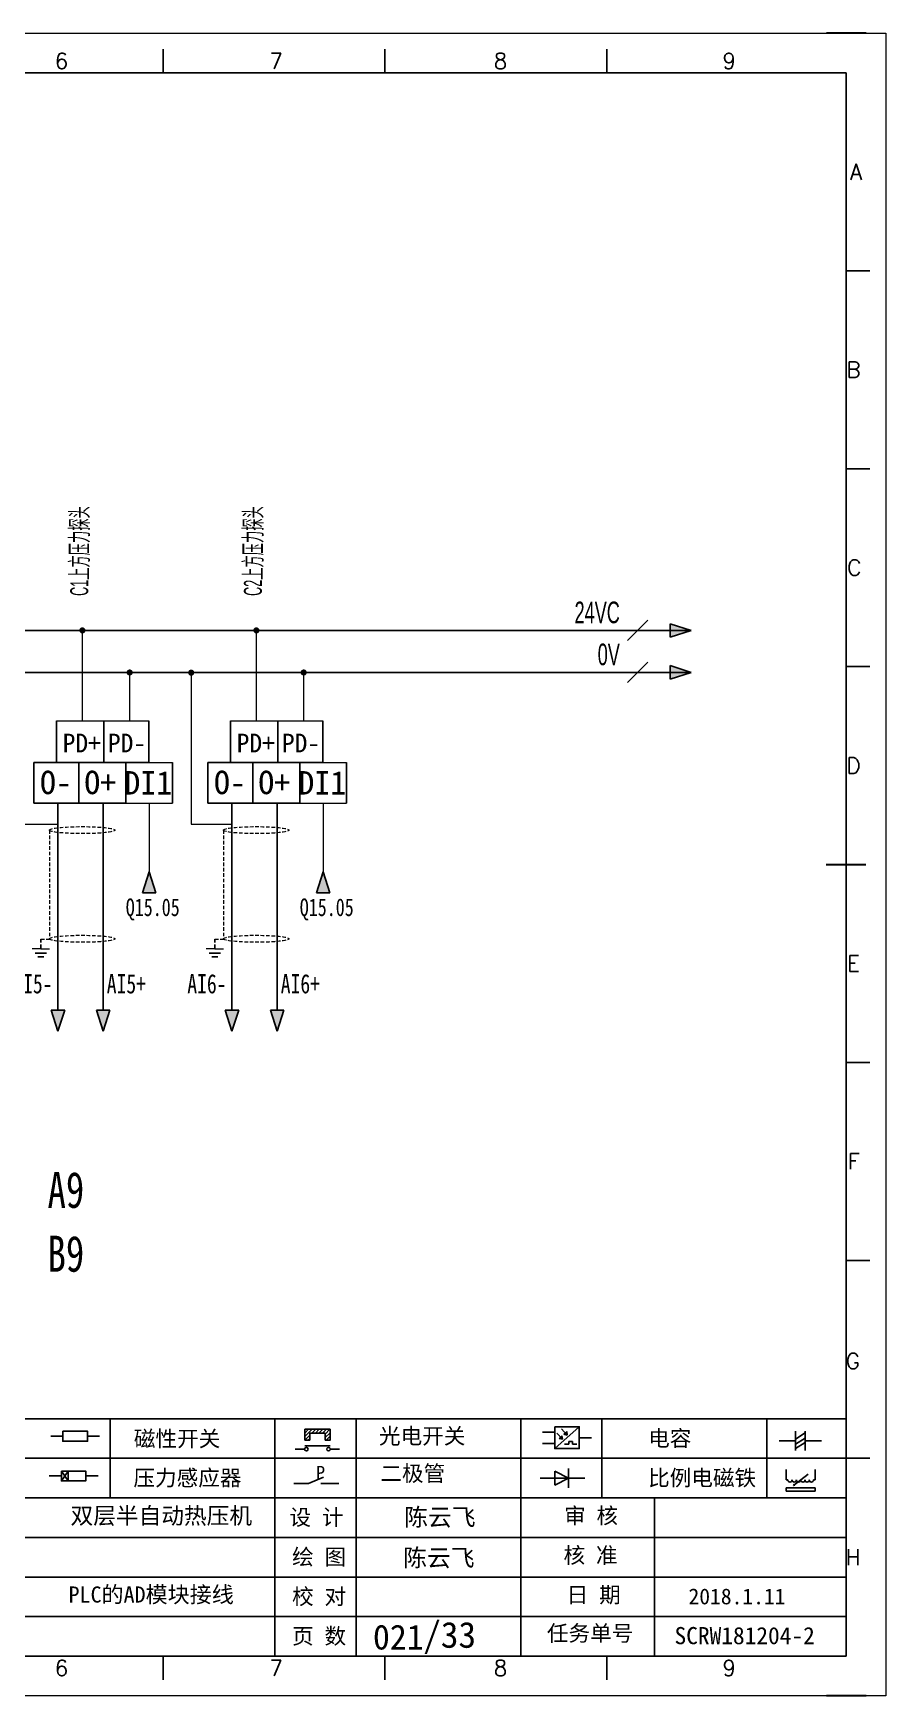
# Model space of a CAD drawing. Extents: x 38255 to 47052, y -6758 to -3353.
# Drawn here: x 40882.2 to 41000.6, y -5102.5 to -4871.5 of the extents above; entities that cross this region are included whole.
import ezdxf
from ezdxf.enums import TextEntityAlignment as Align

# ---------------------------------------------------------------- set-up
doc = ezdxf.new("R2010")
doc.units = 0
doc.header["$MEASUREMENT"] = 0
doc.linetypes.add('DASHED', pattern=[0.75, 0.5, -0.25])
for name, color, linetype in [('AE_BOR', 1, 'Continuous'), ('电气图内容', 7, 'Continuous'), ('细实线层', 7, 'Continuous')]:
    doc.layers.add(name, color=color, linetype=linetype)
doc.layers.add('Dimension', color=3, linetype='Continuous', lineweight=13)
doc.layers.add('frame', color=7, linetype='Continuous', lineweight=15)
doc.styles.add('WD', font='romans.shx', dxfattribs={"bigfont": 'gbcbig.shx'})
doc.styles.add('宋体', font='', dxfattribs={"width": 0.75})
doc.styles.add('样式 0', font='')
doc.styles.add('样式 1', font='aehalf.shx', dxfattribs={"height": 4, "bigfont": '@extfont2.shx'})
doc.styles.add('样式 8', font='arial.ttf')
doc.styles.add('汉字', font='')
doc.styles.get('宋体').set_extended_font_data('SimSun')
doc.styles.get('样式 0').set_extended_font_data('KaiTi_GB2312')
doc.styles.get('汉字').set_extended_font_data('新宋体')

# ---------------------------------------------------------------- blocks, each defined once
blk = doc.blocks.new('磁性开关')
at = {"linetype": 'ByBlock'}
h = blk.add_hatch(dxfattribs=at)
h.set_pattern_fill('ANSI31', color=256, scale=0.1, style=0)
h.set_pattern_definition([(45, (0, 0), (-0.224506403, 0.224506403), [])])
h.paths.add_polyline_path([(-1910.88, -776.69), (-1910.88, -775.29), (-1907.69, -775.29), (-1907.69, -776.69), (-1908.31, -776.69), (-1908.31, -775.79), (-1910.25, -775.79), (-1910.25, -776.69)])
for p, q in [((-1910.88, -776.69), (-1910.88, -775.29)), ((-1910.88, -775.29), (-1907.69, -775.29)), ((-1910.88, -776.69), (-1910.25, -776.69)), ((-1910.25, -776.69), (-1910.25, -775.79)), ((-1910.25, -775.79), (-1908.31, -775.79)), ((-1908.31, -776.69), (-1908.31, -775.79)), ((-1908.31, -776.69), (-1907.69, -776.69)), ((-1907.69, -775.29), (-1907.69, -776.69)), ((-1910.91, -777.81), (-1912.09, -777.81)), ((-1910.88, -777.39), (-1907.69, -777.39)), ((-1907.66, -777.81), (-1906.48, -777.81))]:
    blk.add_line(p, q, dxfattribs=at)
for centre in [(-1910.68, -777.81), (-1907.88, -777.81)]:
    blk.add_circle(centre, 0.225, dxfattribs=at)
blk = doc.blocks.new('光电开关')
at = {"linetype": 'ByBlock'}
h = blk.add_hatch(dxfattribs=at)
h.set_pattern_fill('ANSI31', color=256, scale=0.01, style=0)
h.set_pattern_definition([(45, (0.172267, 0), (-0.0224506403, 0.0224506403), [])])
h.paths.add_polyline_path([(-1882.44, -776.34), (-1882.5, -775.91), (-1882.68, -776.07)])
h.paths.add_polyline_path([(-1882.86, -776.23), (-1882.44, -776.34), (-1882.68, -776.07)])
h.paths.add_polyline_path([(-1883.05, -776.88), (-1883.11, -776.45), (-1883.29, -776.61)])
h.paths.add_polyline_path([(-1883.47, -776.77), (-1883.05, -776.88), (-1883.29, -776.61)])
for p, q in [((-1884.01, -775.96), (-1885.56, -775.96)), ((-1880.91, -775.3), (-1884.01, -778.05)), ((-1883.75, -776.09), (-1883.05, -776.88)), ((-1883.11, -776.45), (-1883.47, -776.77)), ((-1883.05, -776.88), (-1883.47, -776.77)), ((-1883.14, -775.55), (-1882.44, -776.34)), ((-1883.05, -776.88), (-1883.11, -776.45)), ((-1882.5, -775.91), (-1882.86, -776.23)), ((-1882.44, -776.34), (-1882.86, -776.23)), ((-1882.44, -776.34), (-1882.5, -775.91)), ((-1879.37, -776.67), (-1880.91, -776.67)), ((-1884.01, -777.39), (-1885.56, -777.39)), ((-1882.78, -777.47), (-1882.23, -777.47)), ((-1882.23, -777.47), (-1882.23, -777.14)), ((-1882.23, -777.14), (-1881.78, -777.14)), ((-1881.78, -777.47), (-1881.78, -777.14)), ((-1881.23, -777.47), (-1881.78, -777.47))]:
    blk.add_line(p, q, dxfattribs=at)
blk.add_lwpolyline([(-1884.01, -775.3), (-1880.91, -775.3), (-1880.91, -778.05), (-1884.01, -778.05)], close=True, dxfattribs=at)
blk = doc.blocks.new('电磁阀线圈')
at = {"linetype": 'ByBlock'}
for p, q in [((-1854.61, -796.54), (-1856.17, -796.54)), ((-1854.61, -795.92), (-1853.75, -797.16)), ((-1853.75, -795.92), (-1854.61, -797.16)), ((-1853.75, -795.92), (-1853.75, -797.16)), ((-1851.53, -796.54), (-1849.97, -796.54))]:
    blk.add_line(p, q, dxfattribs=at)
blk.add_lwpolyline([(-1854.61, -795.92), (-1851.53, -795.92), (-1851.53, -797.16), (-1854.61, -797.16)], close=True, dxfattribs=at)
blk = doc.blocks.new('压力感应器')
at = {"linetype": 'ByBlock'}
for p, q in [((-1815.59, -777.73), (-1813.71, -776.93)), ((-1817.44, -777.73), (-1815.59, -777.73)), ((-1811.78, -777.73), (-1814.05, -777.73))]:
    blk.add_line(p, q, dxfattribs=at)
at = {"linetype": 'ByBlock', "insert": (-1814.65, -775.48), "char_height": 1.68, "width": 1.2242, "attachment_point": 1}
blk.add_mtext('{\\fNSimSun|b0|i0|c134|p49;P}', dxfattribs=at)
blk = doc.blocks.new('二极管')
at = {"linetype": 'ByBlock'}
for p, q in [((-1787.52, -776.77), (-1781.92, -776.77)), ((-1783.97, -776.77), (-1785.69, -775.9)), ((-1785.69, -775.9), (-1785.69, -777.65)), ((-1783.97, -776.77), (-1785.69, -777.65)), ((-1783.97, -777.99), (-1783.97, -775.56))]:
    blk.add_line(p, q, dxfattribs=at)
blk = doc.blocks.new('电容')
at = {"linetype": 'ByBlock'}
for p, q in [((-1756.08, -782.99), (-1756.08, -780.56)), ((-1754.86, -780.79), (-1756.08, -781.55)), ((-1754.86, -782.99), (-1754.86, -780.56)), ((-1756.08, -781.77), (-1758.13, -781.77)), ((-1754.86, -781.44), (-1756.08, -782.2)), ((-1754.86, -781.99), (-1756.08, -782.75)), ((-1754.86, -781.77), (-1752.81, -781.77))]:
    blk.add_line(p, q, dxfattribs=at)
blk = doc.blocks.new('比例电磁阀')
at = {"linetype": 'ByBlock'}
for p, q in [((-1757.26, -775.38), (-1757.26, -776.71)), ((-1757.26, -776.71), (-1757.05, -776.71)), ((-1754.5, -775.98), (-1756.35, -777.44)), ((-1753.58, -776.71), (-1753.8, -776.71)), ((-1753.58, -775.38), (-1753.58, -776.71)), ((-1753.6, -777.73), (-1757.25, -777.73)), ((-1757.25, -778.13), (-1757.25, -777.73)), ((-1753.6, -778.13), (-1757.25, -778.13)), ((-1756.35, -777.44), (-1756.25, -777.25)), ((-1756.35, -777.44), (-1756.15, -777.38)), ((-1756.15, -777.38), (-1756.25, -777.25)), ((-1753.6, -777.73), (-1753.6, -778.13))]:
    blk.add_line(p, q, dxfattribs=at)
for centre in [(-1756.78, -776.71), (-1756.24, -776.71), (-1755.7, -776.71), (-1755.15, -776.71), (-1754.61, -776.71), (-1754.07, -776.71)]:
    blk.add_arc(centre, 0.271, 180, 0, dxfattribs=at)
blk = doc.blocks.new('电阻')
at = {"linetype": 'ByBlock'}
for p, q in [((-3.09, 0), (-1.57, 0)), ((1.57, 0), (3.09, 0))]:
    blk.add_line(p, q, dxfattribs=at)
blk.add_lwpolyline([(-1.57, 0.63), (1.57, 0.63), (1.57, -0.63), (-1.57, -0.63)], close=True, dxfattribs=at)
blk = doc.blocks.new('电控横A4')
for p, q in [((292, -5), (5, -5)), ((292, -205), (292, -5)), ((10.03, -205), (289.53, -205)), ((130.8, -205), (190.75, -205)), ((190.75, -205), (259.54, -205))]:
    blk.add_line(p, q)
at = {"linetype": 'ByBlock'}
for p, q in [((292, -175), (5, -175)), ((292, -180), (5, -180)), ((292, -185), (5, -185)), ((292, -190), (5, -190)), ((292, -195), (5, -195)), ((292, -200), (168.03, -200))]:
    blk.add_line(p, q, dxfattribs=at)
at = {"color": 0, "lineweight": -2}
for p, q in [((199.08, -175), (199.08, -185)), ((219.89, -175), (219.89, -185)), ((230.12, -175), (230.12, -185)), ((250.93, -175), (250.93, -185)), ((261.17, -175), (261.17, -185)), ((281.98, -175), (281.98, -185)), ((219.89, -185), (219.89, -205)), ((230.12, -185), (230.12, -205)), ((250.93, -185), (250.93, -205)), ((267.79, -185), (267.79, -205))]:
    blk.add_line(p, q, dxfattribs=at)
at = {"color": 0, "ltscale": 2}
for p, q in [((292, -205), (292, -183.55)), ((259.54, -205), (289.53, -205)), ((259.54, -205), (292, -205))]:
    blk.add_line(p, q, dxfattribs=at)
at = {"layer": 'AE_BOR', "color": 1, "lineweight": 15}
for p, q in [((0, 0), (297, 0)), ((297, 0), (297, -210)), ((297, -210), (0, -210))]:
    blk.add_line(p, q, dxfattribs=at)
at = {"layer": 'AE_BOR'}
for p, q in [((205.78, -5), (205.78, -2)), ((233.78, -5), (233.78, -2)), ((261.78, -5), (261.78, -2)), ((292, -30), (295, -30)), ((292, -55), (295, -55)), ((292, -80), (295, -80)), ((292, -130), (295, -130)), ((292, -155), (295, -155)), ((292, -180), (295, -180)), ((205.78, -205), (205.78, -208)), ((233.78, -205), (233.78, -208)), ((261.78, -205), (261.78, -208))]:
    blk.add_line(p, q, dxfattribs=at)
at = {"layer": 'AE_BOR', "lineweight": 30}
for p, q in [((294.53, 0), (289.53, 0)), ((294.53, -210), (289.53, -210))]:
    blk.add_line(p, q, dxfattribs=at)
at = {"layer": 'AE_BOR', "color": 2, "lineweight": 30}
blk.add_line((289.5, -105), (294.5, -105), dxfattribs=at)
at = {"linetype": 'ByBlock'}
for name, p in [('磁性开关', (2134.53, 598.96)), ('光电开关', (2139.22, 599.27)), ('电容', (2041.69, 603.98)), ('电磁阀线圈', (2047.53, 614.3)), ('压力感应器', (2039.72, 594.52)), ('二极管', (2040.91, 594.27)), ('比例电磁阀', (2041.69, 593.98))]:
    blk.add_blockref(name, p, dxfattribs=at)
blk.add_blockref('电阻', (194.66, -177.22))
at = {"char_height": 2, "attachment_point": 1, "style": '汉字'}
for s, insert in [('{\\fKaiTi_GB2312|b0|i0|c134|p49;磁性开关}', (202.07, -176.53)), ('{\\fKaiTi_GB2312|b0|i0|c134|p49;光电开关}', (233.02, -176.19)), ('{\\fKaiTi_GB2312|b0|i0|c134|p49;电容}', (267, -176.48)), ('{\\fKaiTi_GB2312|b0|i0|c134|p49;压力感应器}', (202.02, -181.47)), ('{\\fKaiTi_GB2312|b0|i0|c134|p49;二极管}', (233.2, -180.91)), ('{\\fKaiTi_GB2312|b0|i0|c134|p49;比例电磁铁}', (267, -181.48)), ('{\\fKaiTi_GB2312|b0|i0|c134|p0;设 计}', (221.72, -186.46)), ('{\\fKaiTi_GB2312|b0|i0|c134|p0;审 核}', (256.39, -186.25)), ('{\\fKaiTi_GB2312|b0|i0|c134|p0;核 准}', (256.32, -191.25)), ('{\\fKaiTi_GB2312|b0|i0|c134|p0;绘 图}', (222.05, -191.46)), ('{\\fKaiTi_GB2312|b0|i0|c134|p0;校 对}', (222.05, -196.46)), ('{\\fKaiTi_GB2312|b0|i0|c134|p0;日 期}', (256.72, -196.25)), ('{\\fKaiTi_GB2312|b0|i0|c134|p0;页 数}', (222.05, -201.46)), ('{\\fKaiTi_GB2312|b0|i0|c134|p0;任务单号}', (254.22, -201.1))]:
    blk.add_mtext(s, dxfattribs=dict(at, insert=insert))
at = {"attachment_point": 1}
for s, insert, char_height, width in [('{\\fSimSun|b0|i0|c134|p2;双层半自动热压机}', (194.08, -186.2), 2.1, 34.3007), ('{\\fKaiTi_GB2312|b0|i0|c134|p49;陈云飞', (236.21, -186.34), 2.2, 21.4865), ('{\\fKaiTi_GB2312|b0|i0|c134|p49;陈云飞}', (236.08, -191.47), 2.2, 20.0113), ('{\\fKaiTi_GB2312|b0|i0|c134|p49;2018.1.11}', (272.1, -196.45), 2, 60.2542)]:
    blk.add_mtext(s, dxfattribs=dict(at, insert=insert, char_height=char_height, width=width))
at = {"layer": 'AE_BOR', "style": 'WD'}
for s, p in [('6', (192.94, -4.5)), ('7', (220.04, -4.5)), ('8', (248.37, -4.5)), ('9', (277.23, -4.5)), ('6', (192.94, -207.5)), ('7', (220.04, -207.5)), ('8', (248.37, -207.5)), ('9', (277.23, -207.5))]:
    blk.add_text(s, height=2, dxfattribs=at).set_placement(p, align=Align.CENTER)
for s, p in [('A', (294.03, -17.5)), ('B', (293.84, -42.5)), ('C', (293.93, -67.5)), ('D', (293.84, -92.5)), ('E', (293.74, -117.5)), ('F', (293.74, -142.5)), ('F', (293.74, -142.5)), ('G', (293.74, -167.72)), ('H', (293.84, -192.5))]:
    blk.add_text(s, height=2, dxfattribs=at).set_placement(p, align=Align.MIDDLE_RIGHT)
at = {"layer": 'frame', "lineweight": 0, "insert": (236.38, -200.67), "char_height": 3.271, "width": 42.6764, "attachment_point": 1, "style": '样式 0'}
blk.add_mtext(' /33', dxfattribs=at)
at = {"layer": '电气图内容', "color": 7, "insert": (270.63, -201.32), "char_height": 2.3665, "attachment_point": 1}
blk.add_mtext('\\pxi-0.125,sm1,ql;{\\f宋体|b0|i0|c134|p2;\\H0.916667x;\\C256;SCRW181204-2^I^I^I', dxfattribs=at)

msp = doc.modelspace()

# ---------------------------------------------------------------- hatches: boundary and pattern name
for points in [[(40970.632, -4953.522), (40973.55, -4954.457), (40970.632, -4955.392)], [(40970.632, -4959.355), (40973.55, -4960.291), (40970.632, -4961.226)], [(40897.342, -4990.929), (40898.277, -4988.01), (40899.212, -4990.929)], [(40921.507, -4990.929), (40922.442, -4988.01), (40923.378, -4990.929)], [(40884.674, -5007.228), (40885.609, -5010.147), (40886.544, -5007.228)], [(40890.939, -5007.228), (40891.874, -5010.147), (40892.809, -5007.228)], [(40908.839, -5007.228), (40909.774, -5010.147), (40910.71, -5007.228)], [(40915.104, -5007.228), (40916.04, -5010.147), (40916.975, -5007.228)]]:
    msp.add_hatch(color=256).paths.add_polyline_path(points)

# ---------------------------------------------------------------- linework, layer by layer
for p, q in [((40706.094, -4954.457), (40973.548, -4954.457)), ((40973.55, -4954.457), (40970.632, -4953.522)), ((40970.632, -4953.522), (40970.632, -4955.392)), ((40973.55, -4954.457), (40970.632, -4955.392)), ((40973.55, -4960.291), (40970.632, -4959.355)), ((40970.632, -4959.355), (40970.632, -4961.226)), ((40706.094, -4960.291), (40973.548, -4960.29)), ((40973.55, -4960.291), (40970.632, -4961.226)), ((40885.413, -4972.709), (40885.413, -4967.025)), ((40885.413, -4972.709), (40885.413, -4967.025)), ((40891.981, -4972.709), (40891.981, -4967.025)), ((40898.207, -4972.709), (40898.207, -4967.025)), ((40909.579, -4972.709), (40909.579, -4967.025)), ((40909.579, -4972.709), (40909.579, -4967.025)), ((40916.147, -4972.709), (40916.147, -4967.025)), ((40922.373, -4972.709), (40922.373, -4967.025)), ((40898.207, -4972.8), (40882.265, -4972.8)), ((40882.265, -4978.484), (40882.265, -4972.8)), ((40888.501, -4978.484), (40888.501, -4972.8)), ((40895.018, -4978.484), (40895.018, -4972.8)), ((40895.018, -4978.484), (40895.018, -4972.8)), ((40901.535, -4978.484), (40901.535, -4972.8)), ((40901.535, -4978.484), (40901.535, -4972.8)), ((40922.373, -4972.8), (40906.43, -4972.8)), ((40906.43, -4978.484), (40906.43, -4972.8)), ((40912.667, -4978.484), (40912.667, -4972.8)), ((40919.184, -4978.484), (40919.184, -4972.8)), ((40919.184, -4978.484), (40919.184, -4972.8)), ((40925.701, -4978.484), (40925.701, -4972.8)), ((40925.701, -4978.484), (40925.701, -4972.8)), ((40895.038, -4978.484), (40882.265, -4978.484)), ((40885.609, -5007.228), (40885.609, -4978.484)), ((40891.874, -5007.228), (40891.874, -4978.484)), ((40919.204, -4978.484), (40906.43, -4978.484)), ((40909.774, -5007.228), (40909.774, -4978.484)), ((40916.04, -5007.228), (40916.04, -4978.484)), ((40898.277, -4988.01), (40897.342, -4990.929)), ((40898.277, -4988.01), (40899.212, -4990.929)), ((40922.442, -4988.01), (40921.507, -4990.929)), ((40922.442, -4988.01), (40923.378, -4990.929)), ((40897.342, -4990.929), (40899.212, -4990.929)), ((40921.507, -4990.929), (40923.378, -4990.929)), ((40885.609, -5010.147), (40884.674, -5007.228)), ((40886.544, -5007.228), (40884.674, -5007.228)), ((40885.609, -5010.147), (40886.544, -5007.228)), ((40891.874, -5010.147), (40890.939, -5007.228)), ((40892.809, -5007.228), (40890.939, -5007.228)), ((40891.874, -5010.147), (40892.809, -5007.228)), ((40909.774, -5010.147), (40908.839, -5007.228)), ((40910.71, -5007.228), (40908.839, -5007.228)), ((40909.774, -5010.147), (40910.71, -5007.228)), ((40916.04, -5010.147), (40915.104, -5007.228)), ((40916.975, -5007.228), (40915.104, -5007.228)), ((40916.04, -5010.147), (40916.975, -5007.228))]:
    msp.add_line(p, q)
at = {"color": 2, "lineweight": 0}
for p, q in [((40883.225, -4998.708), (40882.025, -4998.708)), ((40883.225, -4998.708), (40884.425, -4998.708)), ((40907.39, -4998.708), (40906.19, -4998.708)), ((40907.39, -4998.708), (40908.59, -4998.708))]:
    msp.add_line(p, q, dxfattribs=at)
at = {"color": 2, "linetype": 'DASHED'}
for p, q in [((40883.225, -4997.341), (40883.225, -4998.708)), ((40907.39, -4997.341), (40907.39, -4998.708))]:
    msp.add_line(p, q, dxfattribs=at)
at = {"color": 2, "linetype": 'DASHED', "lineweight": 0}
for p, q in [((40883.225, -4997.341), (40884.412, -4997.341)), ((40907.39, -4997.341), (40908.577, -4997.341))]:
    msp.add_line(p, q, dxfattribs=at)
at = {"color": 2}
for p, q in [((40883.225, -4999.328), (40882.425, -4999.328)), ((40883.225, -4999.821), (40882.817, -4999.821)), ((40883.225, -4999.328), (40884.024, -4999.328)), ((40883.225, -4999.821), (40883.632, -4999.821)), ((40907.39, -4999.328), (40906.591, -4999.328)), ((40907.39, -4999.821), (40906.982, -4999.821)), ((40907.39, -4999.328), (40908.189, -4999.328)), ((40907.39, -4999.821), (40907.798, -4999.821))]:
    msp.add_line(p, q, dxfattribs=at)
at = {"const_width": 0.424}
for points in [[(40889.213, -4954.457, -1), (40888.789, -4954.457, -1)], [(40913.379, -4954.457, -1), (40912.955, -4954.457, -1)], [(40895.781, -4960.307, -1), (40895.358, -4960.307, -1)], [(40904.323, -4960.332, -1), (40903.9, -4960.332, -1)], [(40919.947, -4960.307, -1), (40919.523, -4960.307, -1)]]:
    msp.add_lwpolyline(points, format="xyb", close=True, dxfattribs=at)
at = {"layer": 'Dimension', "lineweight": 0}
for p, q in [((40964.714, -4955.871), (40967.543, -4953.043)), ((40964.714, -4961.705), (40967.543, -4958.876))]:
    msp.add_line(p, q, dxfattribs=at)
at = {"layer": 'Dimension', "color": 0, "lineweight": 0}
for p, q in [((40895.018, -4972.8), (40901.535, -4972.8)), ((40919.184, -4972.8), (40925.701, -4972.8)), ((40895.018, -4978.484), (40901.535, -4978.484)), ((40898.277, -4978.484), (40898.277, -4988.01)), ((40919.184, -4978.484), (40925.701, -4978.484)), ((40922.442, -4978.484), (40922.442, -4988.01))]:
    msp.add_line(p, q, dxfattribs=at)
at = {"layer": '细实线层', "lineweight": 0}
for p, q in [((40889.001, -4967.025), (40889.001, -4954.457)), ((40913.167, -4967.025), (40913.167, -4954.457)), ((40895.569, -4967.025), (40895.569, -4960.291)), ((40904.111, -4960.291), (40904.111, -4981.378)), ((40919.735, -4967.025), (40919.735, -4960.291)), ((40885.413, -4967.025), (40898.207, -4967.025)), ((40909.579, -4967.025), (40922.373, -4967.025)), ((40879.537, -4981.378), (40885.621, -4981.378)), ((40904.111, -4981.378), (40909.779, -4981.378))]:
    msp.add_line(p, q, dxfattribs=at)
at = {"layer": '细实线层', "color": 6, "linetype": 'DASHED', "lineweight": 0}
for p, q in [((40884.422, -4982.209), (40884.422, -4997.301)), ((40908.587, -4982.209), (40908.587, -4997.301))]:
    msp.add_line(p, q, dxfattribs=at)
for centre in [(40888.966, -4982.209), (40913.132, -4982.209), (40888.966, -4997.305), (40913.132, -4997.305)]:
    msp.add_ellipse(centre, major_axis=(-4.544, 0), ratio=0.1072331, dxfattribs=at)

# ---------------------------------------------------------------- block references
at = {"xscale": 1.1, "yscale": 1.1, "zscale": 1.1}
msp.add_blockref('电控横A4', (40673.868, -4871.485), dxfattribs=at)

# ---------------------------------------------------------------- texts
at = {"style": '宋体', "width": 0.75}
for s, p in [('A9', (40886.711, -5034.695)), ('B9', (40886.711, -5043.566))]:
    msp.add_text(s, height=5, dxfattribs=at).set_placement(p, align=Align.CENTER)
for s, insert, char_height, width, attachment_point, style in [('{\\fSimSun|b0|i0|c134|p2;PD+}', (40891.571, -4971.407), 2.60309, 3.56578, 9, '样式 1'), ('{\\fSimSun|b0|i0|c134|p2;PD-}', (40897.854, -4971.407), 2.60309, 3.56578, 9, '样式 1'), ('{\\fSimSun|b0|i0|c134|p2;PD+}', (40915.737, -4971.407), 2.60309, 3.56578, 9, '样式 1'), ('{\\fSimSun|b0|i0|c134|p2;PD-}', (40922.02, -4971.407), 2.60309, 3.56578, 9, '样式 1'), ('{\\fSimSun|b0|i0|c134|p2;O-}', (40887.539, -4977.263), 3.25386, 4.45723, 9, '样式 1'), ('{\\fSimSun|b0|i0|c134|p2;O+}', (40893.692, -4977.263), 3.25386, 4.45723, 9, '样式 1'), ('{\\fSimSun|b0|i0|c134|p2;DI1}', (40901.472, -4977.263), 3.25386, 4.45723, 9, '样式 1'), ('{\\fSimSun|b0|i0|c134|p2;O-}', (40911.705, -4977.263), 3.25386, 4.45723, 9, '样式 1'), ('{\\fSimSun|b0|i0|c134|p2;O+}', (40917.857, -4977.263), 3.25386, 4.45723, 9, '样式 1'), ('{\\fSimSun|b0|i0|c134|p2;DI1}', (40925.637, -4977.263), 3.25386, 4.45723, 9, '样式 1'), ('{\\f宋体|b0|i0|c134|p2;\\H0.916667x;Q15.05}', (40898.768, -4993.232), 2.67029, 4.8676, 5, '宋体'), ('{\\f宋体|b0|i0|c134|p2;\\H0.916667x;Q15.05}', (40922.933, -4993.232), 2.67029, 4.8676, 5, '宋体'), ('AI5-', (40882.13, -5003.576), 2.6703, 4.8676, 5, '宋体'), ('AI5+', (40895.107, -5003.576), 2.6703, 4.8676, 5, '宋体'), ('AI6-', (40906.295, -5003.576), 2.6703, 4.8676, 5, '宋体'), ('AI6+', (40919.273, -5003.576), 2.6703, 4.8676, 5, '宋体')]:
    msp.add_mtext(s, dxfattribs=dict(insert=insert, char_height=char_height, width=width, attachment_point=attachment_point, style=style))
at = {"layer": 'Dimension', "lineweight": 0, "style": '样式 8', "width": 0.5}
for s, p in [('C1上方压力探头', (40888.562, -4949.659)), ('C2上方压力探头', (40912.684, -4949.659))]:
    msp.add_text(s, height=2.5, rotation=90, dxfattribs=at).set_placement(p, align=Align.MIDDLE_LEFT)
at = {"layer": 'Dimension', "lineweight": 0, "style": '样式 8', "width": 0.6}
for s, p in [('24VC', (40963.644, -4953.457)), ('0V', (40963.644, -4959.291))]:
    msp.add_text(s, height=3, dxfattribs=at).set_placement(p, align=Align.RIGHT)
at = {"layer": 'frame', "lineweight": 0, "insert": (40887.077, -5087.294), "char_height": 2.24553, "width": 24.66245, "attachment_point": 1}
msp.add_mtext('{\\fKaiTi_GB2312|b0|i0|c134|p49;\\H0.999999x;PLC的AD模块接线}', dxfattribs=at)
at = {"layer": 'frame', "lineweight": 0, "insert": (40929.352, -5092.604), "char_height": 3.4547, "width": 17.21263, "attachment_point": 1, "style": '样式 0'}
msp.add_mtext('021', dxfattribs=at)

doc.saveas('drawing.dxf')
